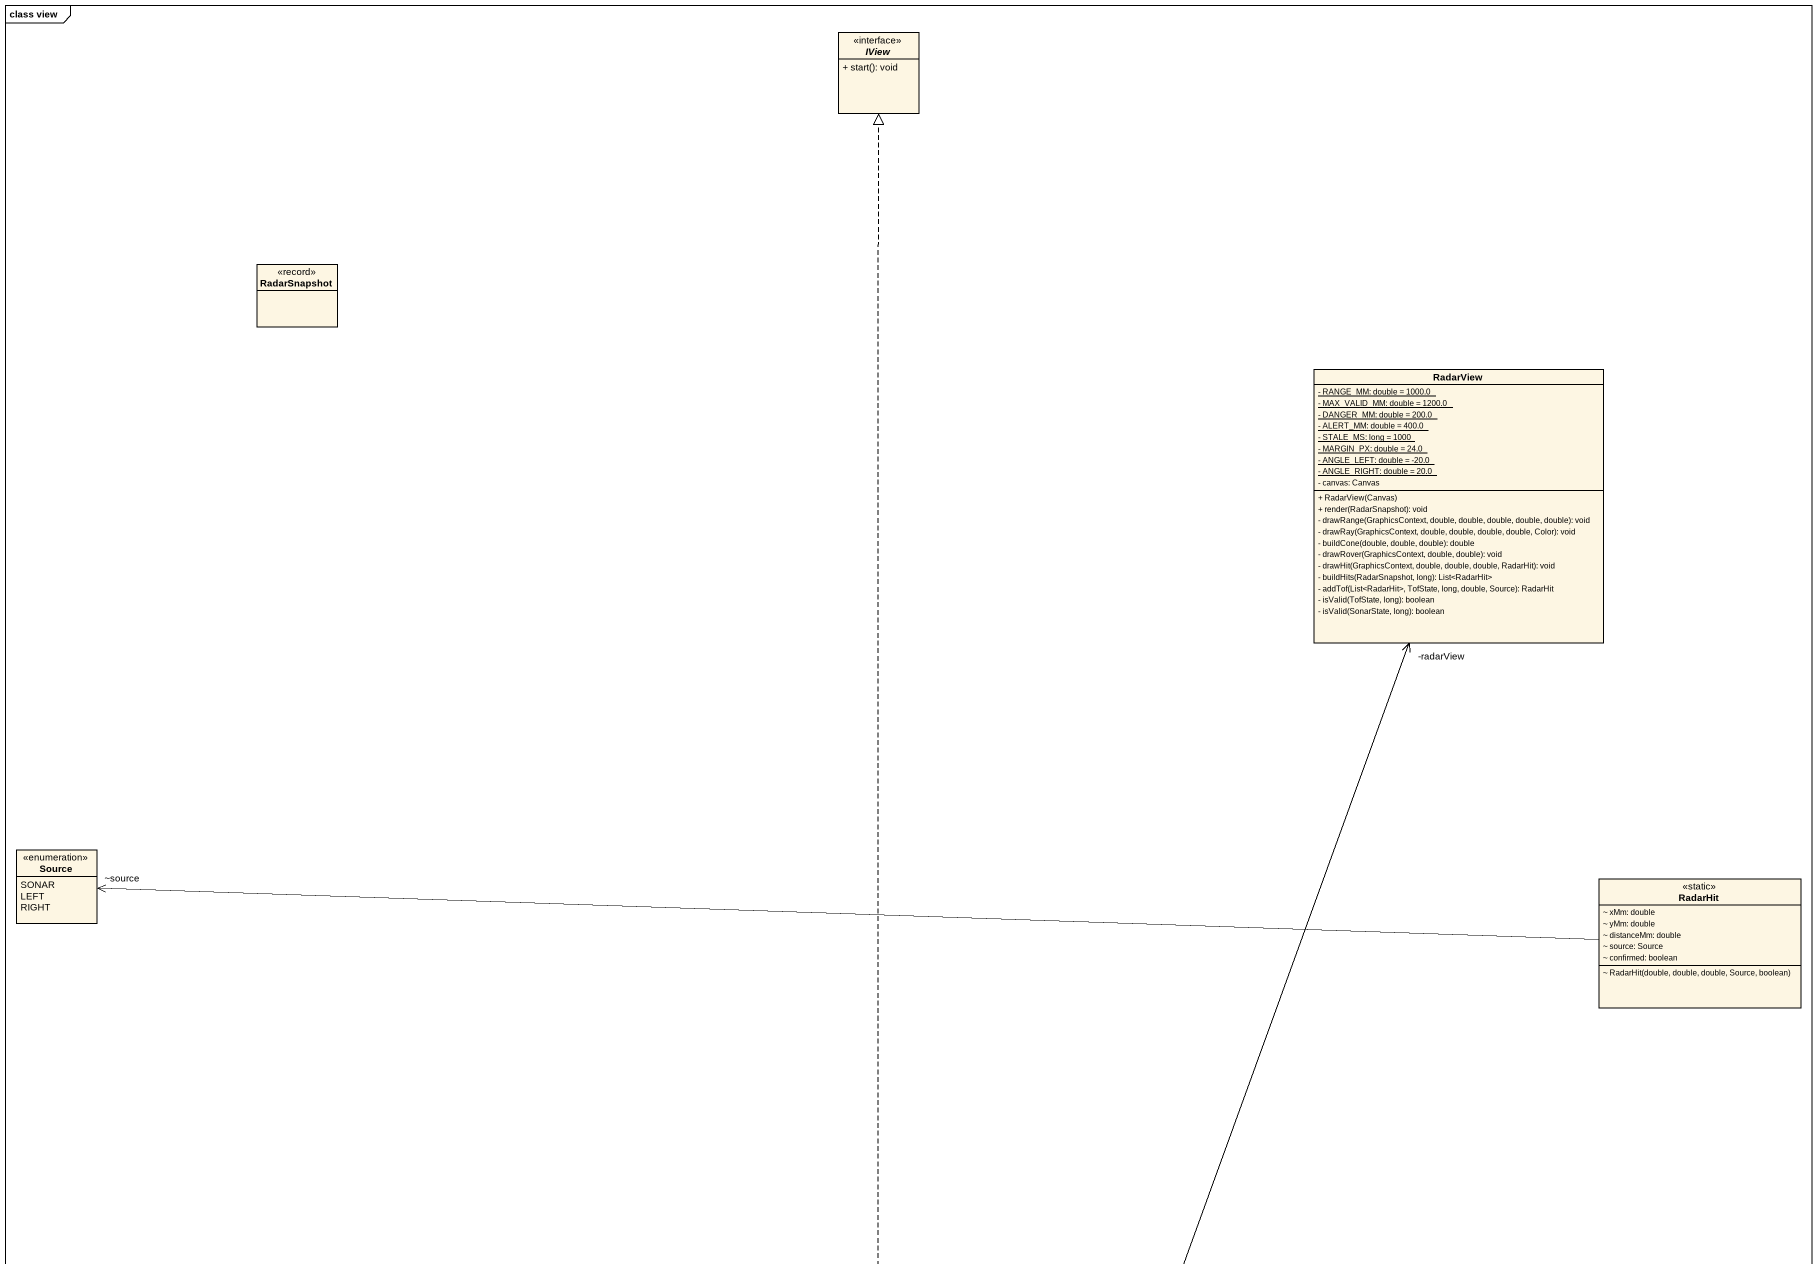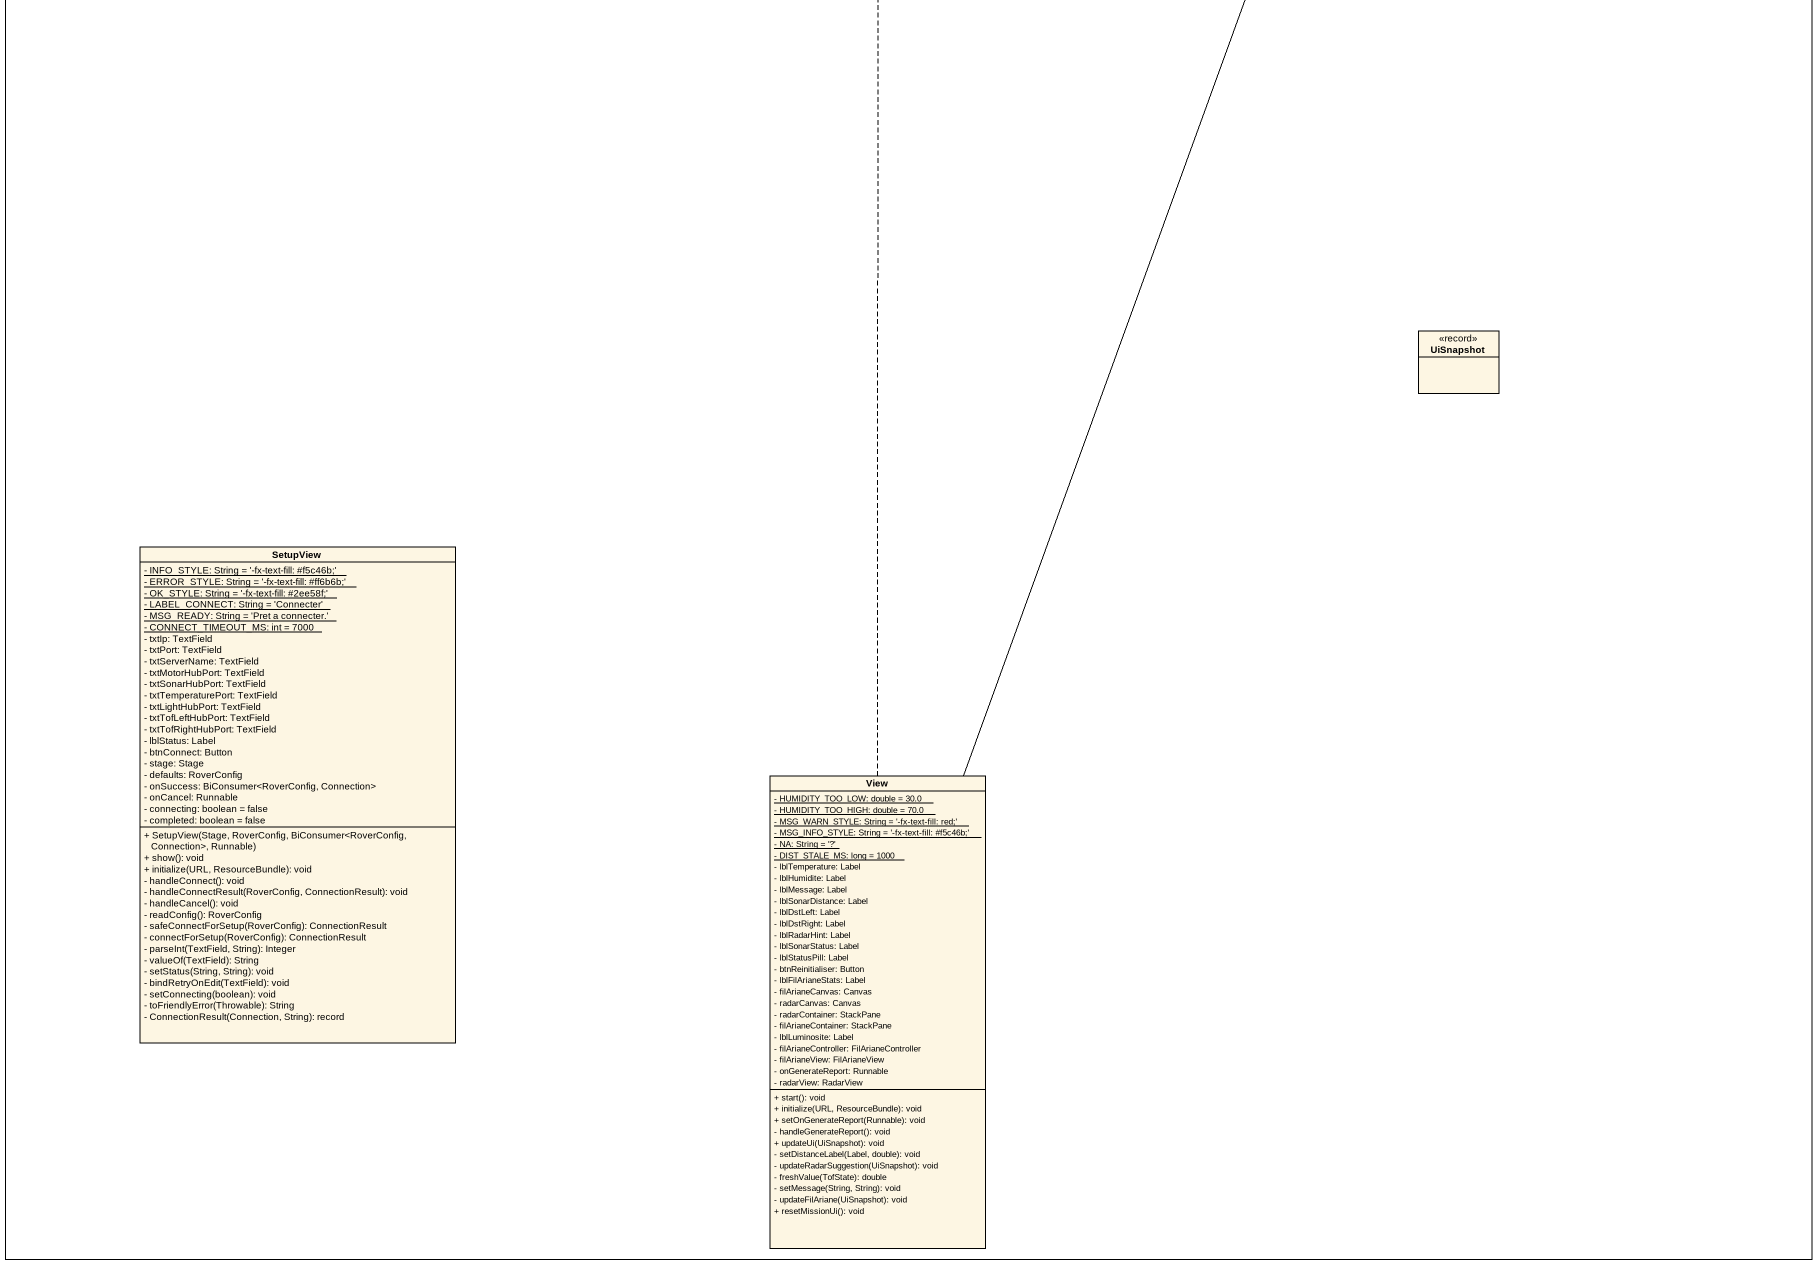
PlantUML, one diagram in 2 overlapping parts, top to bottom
@startuml
mainframe class view
hide circle
hide empty members
skinparam classAttributeIconSize 0
interface IView <<interface>> {
  + start(): void
}
class RadarSnapshot <<record>>
class RadarView {
  {static} - RANGE_MM: double = 1000.0
  {static} - MAX_VALID_MM: double = 1200.0
  {static} - DANGER_MM: double = 200.0
  {static} - ALERT_MM: double = 400.0
  {static} - STALE_MS: long = 1000
  {static} - MARGIN_PX: double = 24.0
  {static} - ANGLE_LEFT: double = -20.0
  {static} - ANGLE_RIGHT: double = 20.0
  - canvas: Canvas
  + RadarView(Canvas)
  + render(RadarSnapshot): void
  - drawRange(GraphicsContext, double, double, double, double, double): void
  - drawRay(GraphicsContext, double, double, double, double, Color): void
  - buildCone(double, double, double): double
  - drawRover(GraphicsContext, double, double): void
  - drawHit(GraphicsContext, double, double, double, RadarHit): void
  - buildHits(RadarSnapshot, long): List<RadarHit>
  - addTof(List<RadarHit>, TofState, long, double, Source): RadarHit
  - isValid(TofState, long): boolean
  - isValid(SonarState, long): boolean
}
enum Source {
  SONAR
  LEFT
  RIGHT
}
class RadarHit <<static>> {
  ~ xMm: double
  ~ yMm: double
  ~ distanceMm: double
  ~ source: Source
  ~ confirmed: boolean
  ~ RadarHit(double, double, double, Source, boolean)
}
class UiSnapshot <<record>>
class SetupView {
  {static} - INFO_STYLE: String = '-fx-text-fill: #f5c46b;'
  {static} - ERROR_STYLE: String = '-fx-text-fill: #ff6b6b;'
  {static} - OK_STYLE: String = '-fx-text-fill: #2ee58f;'
  {static} - LABEL_CONNECT: String = 'Connecter'
  {static} - MSG_READY: String = 'Pret a connecter.'
  {static} - CONNECT_TIMEOUT_MS: int = 7000
  - txtIp: TextField
  - txtPort: TextField
  - txtServerName: TextField
  - txtMotorHubPort: TextField
  - txtSonarHubPort: TextField
  - txtTemperaturePort: TextField
  - txtLightHubPort: TextField
  - txtTofLeftHubPort: TextField
  - txtTofRightHubPort: TextField
  - lblStatus: Label
  - btnConnect: Button
  - stage: Stage
  - defaults: RoverConfig
  - onSuccess: BiConsumer<RoverConfig, Connection>
  - onCancel: Runnable
  - connecting: boolean = false
  - completed: boolean = false
  + SetupView(Stage, RoverConfig, BiConsumer<RoverConfig, Connection>, Runnable)
  + show(): void
  + initialize(URL, ResourceBundle): void
  - handleConnect(): void
  - handleConnectResult(RoverConfig, ConnectionResult): void
  - handleCancel(): void
  - readConfig(): RoverConfig
  - safeConnectForSetup(RoverConfig): ConnectionResult
  - connectForSetup(RoverConfig): ConnectionResult
  - parseInt(TextField, String): Integer
  - valueOf(TextField): String
  - setStatus(String, String): void
  - bindRetryOnEdit(TextField): void
  - setConnecting(boolean): void
  - toFriendlyError(Throwable): String
  - ConnectionResult(Connection, String): record
}
class View {
  {static} - HUMIDITY_TOO_LOW: double = 30.0
  {static} - HUMIDITY_TOO_HIGH: double = 70.0
  {static} - MSG_WARN_STYLE: String = '-fx-text-fill: red;'
  {static} - MSG_INFO_STYLE: String = '-fx-text-fill: #f5c46b;'
  {static} - NA: String = '?'
  {static} - DIST_STALE_MS: long = 1000
  - lblTemperature: Label
  - lblHumidite: Label
  - lblMessage: Label
  - lblSonarDistance: Label
  - lblDstLeft: Label
  - lblDstRight: Label
  - lblRadarHint: Label
  - lblSonarStatus: Label
  - lblStatusPill: Label
  - btnReinitialiser: Button
  - lblFilArianeStats: Label
  - filArianeCanvas: Canvas
  - radarCanvas: Canvas
  - radarContainer: StackPane
  - filArianeContainer: StackPane
  - lblLuminosite: Label
  - filArianeController: FilArianeController
  - filArianeView: FilArianeView
  - onGenerateReport: Runnable
  - radarView: RadarView
  + start(): void
  + initialize(URL, ResourceBundle): void
  + setOnGenerateReport(Runnable): void
  - handleGenerateReport(): void
  + updateUi(UiSnapshot): void
  - setDistanceLabel(Label, double): void
  - updateRadarSuggestion(UiSnapshot): void
  - freshValue(TofState): double
  - setMessage(String, String): void
  - updateFilAriane(UiSnapshot): void
  + resetMissionUi(): void
}
RadarHit -left-> "~source" Source
View .up.|> IView
View -up-> "-radarView" RadarView
@enduml
